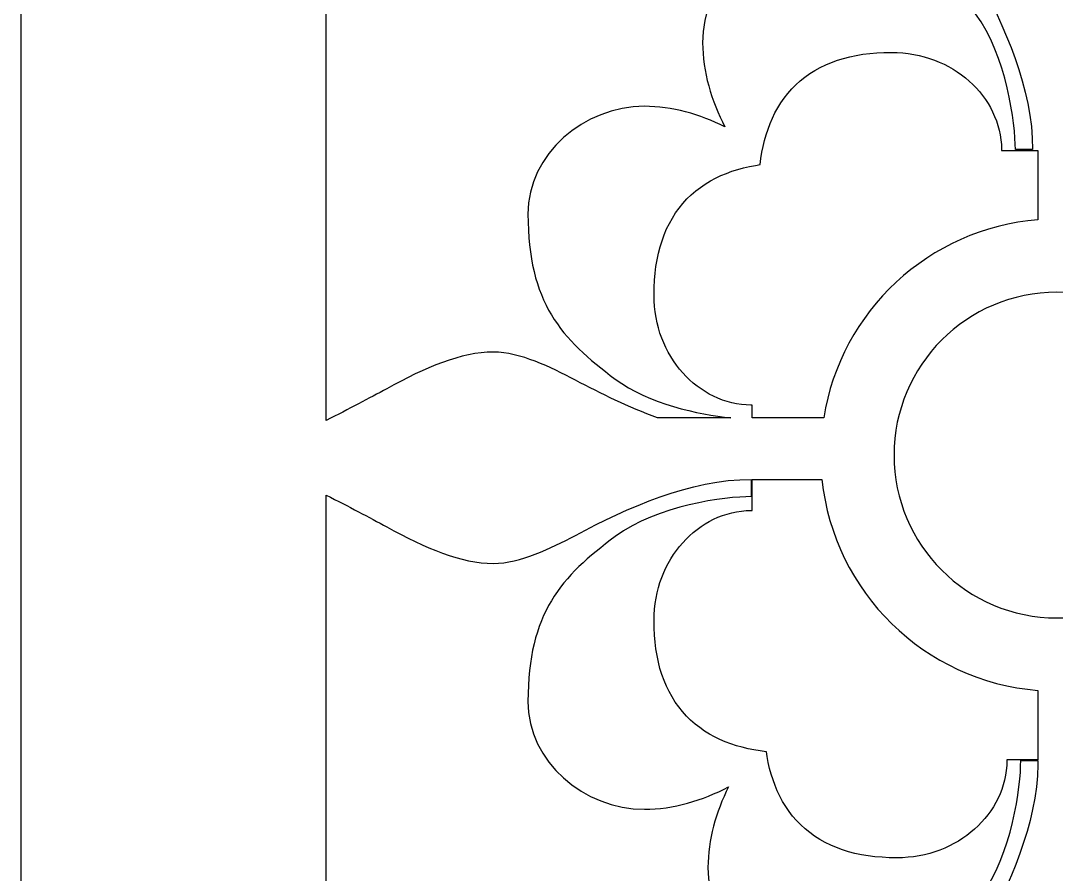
# Model space of a CAD drawing. Header units: centimetres. Extents: x -9.9 to 7.5, y -9.5 to 6.6.
# Drawn here: x -0.773 to 0.302, y -7.767 to -6.88 of the extents above; entities that cross this region are included whole.
import ezdxf

# ---------------------------------------------------------------- set-up
doc = ezdxf.new("R2010")
doc.units = ezdxf.units.CM
doc.header["$MEASUREMENT"] = 0
doc.layers.add('layer 1', color=7, linetype='Continuous')

msp = doc.modelspace()

# ---------------------------------------------------------------- linework, layer by layer
at = {"layer": 'layer 1', "color": 242}
for points, knots in [([(-0.77341, -9.47414), (-0.77341, -9.47414), (-0.77341, 6.55374), (-0.77341, 6.55374), (-0.77341, 6.55374), (-0.77341, 6.55374), (7.53147, 6.55374), (7.53147, 6.55374), (7.53147, 6.55374), (7.53147, 6.55374), (7.53147, -9.47414), (7.53147, -9.47414), (7.53147, -9.47414), (7.53147, -9.47414), (-0.77341, -9.47414), (-0.77341, -9.47414)], [0, 0, 0, 0, 0.2, 0.2, 0.2, 0.2, 0.4, 0.4, 0.4, 0.4, 0.6, 0.6, 0.6, 0.6, 1, 1, 1, 1]), ([(0.20483, -6.68311), (0.19906, -6.66622), (0.19573, -6.65003), (0.19573, -6.63456), (0.19573, -6.63456), (0.19573, -6.60655), (0.2114, -6.57518), (0.22486, -6.54942), (0.22486, -6.54942), (0.2534, -6.49566), (0.28191, -6.4333), (0.28306, -6.37075), (0.28306, -6.37075), (0.28306, -6.37075), (0.28306, -6.36684), (0.28306, -6.36684), (0.28306, -6.36684), (0.28306, -6.36684), (0.26518, -6.36684), (0.26518, -6.36684), (0.26518, -6.36684), (0.26518, -6.39373), (0.25622, -6.46431), (0.22373, -6.50798), (0.22373, -6.50798), (0.18229, -6.564), (0.14422, -6.59871), (0.05235, -6.59871), (0.05235, -6.59871), (-0.01038, -6.59871), (-0.05965, -6.54048), (-0.05965, -6.47773), (-0.05965, -6.47773), (-0.05965, -6.44935), (-0.05139, -6.42004), (-0.0383, -6.39408), (-0.0383, -6.39408), (-0.06516, -6.40827), (-0.09591, -6.41734), (-0.12565, -6.41734), (-0.12565, -6.41734), (-0.18839, -6.41734), (-0.24662, -6.36806), (-0.24662, -6.30534), (-0.24662, -6.30534), (-0.24662, -6.21347), (-0.21191, -6.1754), (-0.15589, -6.13396), (-0.15589, -6.13396), (-0.11222, -6.10147), (-0.04165, -6.0925), (-0.01476, -6.0925), (-0.01476, -6.0925), (-0.01476, -6.0925), (-0.01476, -6.07458), (-0.01476, -6.07458), (-0.01476, -6.07458), (-0.07862, -6.07458), (-0.14245, -6.10371), (-0.19733, -6.13284), (-0.19733, -6.13284), (-0.2231, -6.14628), (-0.25446, -6.16196), (-0.28247, -6.16196), (-0.28247, -6.16196), (-0.31608, -6.16196), (-0.35304, -6.14628), (-0.39335, -6.12387), (-0.39335, -6.12387), (-0.41118, -6.11419), (-0.43295, -6.10266), (-0.45602, -6.09107), (-0.45602, -6.09107), (-0.45602, -6.09107), (-0.45602, -7.29559), (-0.45602, -7.29559), (-0.45602, -7.29559), (-0.43295, -7.284), (-0.41118, -7.27246), (-0.39335, -7.26278), (-0.39335, -7.26278), (-0.35304, -7.24037), (-0.31608, -7.22469), (-0.28247, -7.22469), (-0.28247, -7.22469), (-0.25446, -7.22469), (-0.2231, -7.24037), (-0.19733, -7.25382), (-0.19733, -7.25382), (-0.1707, -7.26796), (-0.14195, -7.2821), (-0.11211, -7.2929), (-0.11211, -7.2929), (-0.11211, -7.2929), (-0.0361, -7.2929), (-0.0361, -7.2929), (-0.0361, -7.2929), (-0.06936, -7.2895), (-0.12114, -7.27854), (-0.15589, -7.25269), (-0.15589, -7.25269), (-0.21191, -7.21125), (-0.24662, -7.17318), (-0.24662, -7.08131), (-0.24662, -7.08131), (-0.24662, -7.01858), (-0.18839, -6.96931), (-0.12565, -6.96931), (-0.12565, -6.96931), (-0.09726, -6.96931), (-0.06795, -6.97757), (-0.04199, -6.99066), (-0.04199, -6.99066), (-0.05618, -6.9638), (-0.06525, -6.93306), (-0.06525, -6.90332), (-0.06525, -6.90332), (-0.06525, -6.84057), (-0.01598, -6.78234), (0.04675, -6.78234), (0.04675, -6.78234), (0.13862, -6.78234), (0.17669, -6.81706), (0.21813, -6.87307), (0.21813, -6.87307), (0.25062, -6.91674), (0.25958, -6.98732), (0.25958, -7.01421), (0.25958, -7.01421), (0.25958, -7.01421), (0.2775, -7.01421), (0.2775, -7.01421), (0.2775, -7.01421), (0.2775, -6.95035), (0.24838, -6.88651), (0.21925, -6.83163), (0.21925, -6.83163), (0.2058, -6.80587), (0.19013, -6.7745), (0.19013, -6.74649), (0.19013, -6.74649), (0.19013, -6.72654), (0.19565, -6.70542), (0.20483, -6.68311)], [0, 0, 0, 0, 0.027027, 0.027027, 0.027027, 0.027027, 0.0540541, 0.0540541, 0.0540541, 0.0540541, 0.0810811, 0.0810811, 0.0810811, 0.0810811, 0.1081081, 0.1081081, 0.1081081, 0.1081081, 0.1351351, 0.1351351, 0.1351351, 0.1351351, 0.1621622, 0.1621622, 0.1621622, 0.1621622, 0.1891892, 0.1891892, 0.1891892, 0.1891892, 0.2162162, 0.2162162, 0.2162162, 0.2162162, 0.2432432, 0.2432432, 0.2432432, 0.2432432, 0.2702703, 0.2702703, 0.2702703, 0.2702703, 0.2972973, 0.2972973, 0.2972973, 0.2972973, 0.3243243, 0.3243243, 0.3243243, 0.3243243, 0.3513514, 0.3513514, 0.3513514, 0.3513514, 0.3783784, 0.3783784, 0.3783784, 0.3783784, 0.4054054, 0.4054054, 0.4054054, 0.4054054, 0.4324324, 0.4324324, 0.4324324, 0.4324324, 0.4594595, 0.4594595, 0.4594595, 0.4594595, 0.4864865, 0.4864865, 0.4864865, 0.4864865, 0.5135135, 0.5135135, 0.5135135, 0.5135135, 0.5405405, 0.5405405, 0.5405405, 0.5405405, 0.5675676, 0.5675676, 0.5675676, 0.5675676, 0.5945946, 0.5945946, 0.5945946, 0.5945946, 0.6216216, 0.6216216, 0.6216216, 0.6216216, 0.6486486, 0.6486486, 0.6486486, 0.6486486, 0.6756757, 0.6756757, 0.6756757, 0.6756757, 0.7027027, 0.7027027, 0.7027027, 0.7027027, 0.7297297, 0.7297297, 0.7297297, 0.7297297, 0.7567568, 0.7567568, 0.7567568, 0.7567568, 0.7837838, 0.7837838, 0.7837838, 0.7837838, 0.8108108, 0.8108108, 0.8108108, 0.8108108, 0.8378378, 0.8378378, 0.8378378, 0.8378378, 0.8648649, 0.8648649, 0.8648649, 0.8648649, 0.8918919, 0.8918919, 0.8918919, 0.8918919, 0.9189189, 0.9189189, 0.9189189, 0.9189189, 0.9459459, 0.9459459, 0.9459459, 0.9459459, 1, 1, 1, 1]), ([(-0.01378, -7.2929), (-0.01378, -7.2929), (0.06053, -7.2929), (0.06053, -7.2929), (0.06053, -7.2929), (0.07812, -7.18223), (0.16975, -7.0962), (0.28306, -7.08721), (0.28306, -7.08721), (0.28306, -7.08721), (0.28306, -7.01518), (0.28306, -7.01518), (0.28306, -7.01518), (0.28306, -7.01518), (0.24514, -7.01518), (0.24514, -7.01518), (0.24514, -7.01518), (0.24514, -7.01518), (0.24514, -7.01381), (0.24514, -7.01381), (0.24514, -7.01381), (0.24514, -7.01381), (0.245, -7.00908), (0.245, -7.00908), (0.245, -7.00908), (0.245, -7.00908), (0.24454, -7.00401), (0.24454, -7.00401), (0.24454, -7.00401), (0.24454, -7.00401), (0.24379, -6.99899), (0.24379, -6.99899), (0.24379, -6.99899), (0.24379, -6.99899), (0.24276, -6.99403), (0.24276, -6.99403), (0.24276, -6.99403), (0.24276, -6.99403), (0.24145, -6.98917), (0.24145, -6.98917), (0.24145, -6.98917), (0.24145, -6.98917), (0.23988, -6.98439), (0.23988, -6.98439), (0.23988, -6.98439), (0.23988, -6.98439), (0.23805, -6.97971), (0.23805, -6.97971), (0.23805, -6.97971), (0.23805, -6.97971), (0.23599, -6.97513), (0.23599, -6.97513), (0.23599, -6.97513), (0.23599, -6.97513), (0.23368, -6.97066), (0.23368, -6.97066), (0.23368, -6.97066), (0.23368, -6.97066), (0.23115, -6.96632), (0.23115, -6.96632), (0.23115, -6.96632), (0.23115, -6.96632), (0.2284, -6.9621), (0.2284, -6.9621), (0.2284, -6.9621), (0.2284, -6.9621), (0.22543, -6.95801), (0.22543, -6.95801), (0.22543, -6.95801), (0.22543, -6.95801), (0.22226, -6.95406), (0.22226, -6.95406), (0.22226, -6.95406), (0.22226, -6.95406), (0.21889, -6.95025), (0.21889, -6.95025), (0.21889, -6.95025), (0.21889, -6.95025), (0.21533, -6.94659), (0.21533, -6.94659), (0.21533, -6.94659), (0.21533, -6.94659), (0.21158, -6.94307), (0.21158, -6.94307), (0.21158, -6.94307), (0.21158, -6.94307), (0.20765, -6.93973), (0.20765, -6.93973), (0.20765, -6.93973), (0.20765, -6.93973), (0.20354, -6.93654), (0.20354, -6.93654), (0.20354, -6.93654), (0.20354, -6.93654), (0.19926, -6.93353), (0.19926, -6.93353), (0.19926, -6.93353), (0.19926, -6.93353), (0.19482, -6.9307), (0.19482, -6.9307), (0.19482, -6.9307), (0.19482, -6.9307), (0.19022, -6.92806), (0.19022, -6.92806), (0.19022, -6.92806), (0.19022, -6.92806), (0.18547, -6.92561), (0.18547, -6.92561), (0.18547, -6.92561), (0.18547, -6.92561), (0.18056, -6.92335), (0.18056, -6.92335), (0.18056, -6.92335), (0.18056, -6.92335), (0.17551, -6.9213), (0.17551, -6.9213), (0.17551, -6.9213), (0.17551, -6.9213), (0.17032, -6.91947), (0.17032, -6.91947), (0.17032, -6.91947), (0.17032, -6.91947), (0.16501, -6.91786), (0.16501, -6.91786), (0.16501, -6.91786), (0.16501, -6.91786), (0.15958, -6.91648), (0.15958, -6.91648), (0.15958, -6.91648), (0.15958, -6.91648), (0.15402, -6.91533), (0.15402, -6.91533), (0.15402, -6.91533), (0.15402, -6.91533), (0.14835, -6.91443), (0.14835, -6.91443), (0.14835, -6.91443), (0.14835, -6.91443), (0.14258, -6.91378), (0.14258, -6.91378), (0.14258, -6.91378), (0.14258, -6.91378), (0.13672, -6.91339), (0.13672, -6.91339), (0.13672, -6.91339), (0.13672, -6.91339), (0.13086, -6.91325), (0.13086, -6.91325), (0.13086, -6.91325), (0.13086, -6.91325), (0.12311, -6.91338), (0.12311, -6.91338), (0.12311, -6.91338), (0.12311, -6.91338), (0.11565, -6.91375), (0.11565, -6.91375), (0.11565, -6.91375), (0.11565, -6.91375), (0.10838, -6.91438), (0.10838, -6.91438), (0.10838, -6.91438), (0.10838, -6.91438), (0.10129, -6.91525), (0.10129, -6.91525), (0.10129, -6.91525), (0.10129, -6.91525), (0.09439, -6.91639), (0.09439, -6.91639), (0.09439, -6.91639), (0.09439, -6.91639), (0.08767, -6.9178), (0.08767, -6.9178), (0.08767, -6.9178), (0.08767, -6.9178), (0.08114, -6.91947), (0.08114, -6.91947), (0.08114, -6.91947), (0.08114, -6.91947), (0.07479, -6.92141), (0.07479, -6.92141), (0.07479, -6.92141), (0.07479, -6.92141), (0.06863, -6.92363), (0.06863, -6.92363), (0.06863, -6.92363), (0.06863, -6.92363), (0.06267, -6.92614), (0.06267, -6.92614), (0.06267, -6.92614), (0.06267, -6.92614), (0.05692, -6.92892), (0.05692, -6.92892), (0.05692, -6.92892), (0.05692, -6.92892), (0.05138, -6.93198), (0.05138, -6.93198), (0.05138, -6.93198), (0.05138, -6.93198), (0.04607, -6.93532), (0.04607, -6.93532), (0.04607, -6.93532), (0.04607, -6.93532), (0.04099, -6.93893), (0.04099, -6.93893), (0.04099, -6.93893), (0.04099, -6.93893), (0.03617, -6.94281), (0.03617, -6.94281), (0.03617, -6.94281), (0.03617, -6.94281), (0.0316, -6.94693), (0.0316, -6.94693), (0.0316, -6.94693), (0.0316, -6.94693), (0.02729, -6.9513), (0.02729, -6.9513), (0.02729, -6.9513), (0.02729, -6.9513), (0.02326, -6.95588), (0.02326, -6.95588), (0.02326, -6.95588), (0.02326, -6.95588), (0.01951, -6.96068), (0.01951, -6.96068), (0.01951, -6.96068), (0.01951, -6.96068), (0.01603, -6.96567), (0.01603, -6.96567), (0.01603, -6.96567), (0.01603, -6.96567), (0.01283, -6.97083), (0.01283, -6.97083), (0.01283, -6.97083), (0.01283, -6.97083), (0.0099, -6.97616), (0.0099, -6.97616), (0.0099, -6.97616), (0.0099, -6.97616), (0.00724, -6.98163), (0.00724, -6.98163), (0.00724, -6.98163), (0.00724, -6.98163), (0.00484, -6.98724), (0.00484, -6.98724), (0.00484, -6.98724), (0.00484, -6.98724), (0.00268, -6.99297), (0.00268, -6.99297), (0.00268, -6.99297), (0.00268, -6.99297), (0.00077, -6.99883), (0.00077, -6.99883), (0.00077, -6.99883), (0.00077, -6.99883), (-0.00092, -7.0048), (-0.00092, -7.0048), (-0.00092, -7.0048), (-0.00092, -7.0048), (-0.00238, -7.01088), (-0.00238, -7.01088), (-0.00238, -7.01088), (-0.00238, -7.01088), (-0.00363, -7.01706), (-0.00363, -7.01706), (-0.00363, -7.01706), (-0.00363, -7.01706), (-0.00468, -7.02335), (-0.00468, -7.02335), (-0.00468, -7.02335), (-0.00468, -7.02335), (-0.00553, -7.02973), (-0.00553, -7.02973), (-0.00553, -7.02973), (-0.00553, -7.02973), (-0.00555, -7.02992), (-0.00555, -7.02992), (-0.00555, -7.02992), (-0.00555, -7.02992), (-0.01036, -7.03068), (-0.01036, -7.03068), (-0.01036, -7.03068), (-0.01036, -7.03068), (-0.01662, -7.03189), (-0.01662, -7.03189), (-0.01662, -7.03189), (-0.01662, -7.03189), (-0.02277, -7.03331), (-0.02277, -7.03331), (-0.02277, -7.03331), (-0.02277, -7.03331), (-0.02882, -7.03496), (-0.02882, -7.03496), (-0.02882, -7.03496), (-0.02882, -7.03496), (-0.03475, -7.03684), (-0.03475, -7.03684), (-0.03475, -7.03684), (-0.03475, -7.03684), (-0.04056, -7.03896), (-0.04056, -7.03896), (-0.04056, -7.03896), (-0.04056, -7.03896), (-0.04625, -7.04133), (-0.04625, -7.04133), (-0.04625, -7.04133), (-0.04625, -7.04133), (-0.05179, -7.04396), (-0.05179, -7.04396), (-0.05179, -7.04396), (-0.05179, -7.04396), (-0.05719, -7.04686), (-0.05719, -7.04686), (-0.05719, -7.04686), (-0.05719, -7.04686), (-0.06243, -7.05004), (-0.06243, -7.05004), (-0.06243, -7.05004), (-0.06243, -7.05004), (-0.06749, -7.0535), (-0.06749, -7.0535), (-0.06749, -7.0535), (-0.06749, -7.0535), (-0.07236, -7.05724), (-0.07236, -7.05724), (-0.07236, -7.05724), (-0.07236, -7.05724), (-0.07702, -7.06126), (-0.07702, -7.06126), (-0.07702, -7.06126), (-0.07702, -7.06126), (-0.08145, -7.06556), (-0.08145, -7.06556), (-0.08145, -7.06556), (-0.08145, -7.06556), (-0.08564, -7.07013), (-0.08564, -7.07013), (-0.08564, -7.07013), (-0.08564, -7.07013), (-0.08958, -7.07497), (-0.08958, -7.07497), (-0.08958, -7.07497), (-0.08958, -7.07497), (-0.09326, -7.08006), (-0.09326, -7.08006), (-0.09326, -7.08006), (-0.09326, -7.08006), (-0.09666, -7.08539), (-0.09666, -7.08539), (-0.09666, -7.08539), (-0.09666, -7.08539), (-0.09977, -7.09096), (-0.09977, -7.09096), (-0.09977, -7.09096), (-0.09977, -7.09096), (-0.1026, -7.09674), (-0.1026, -7.09674), (-0.1026, -7.09674), (-0.1026, -7.09674), (-0.10515, -7.10274), (-0.10515, -7.10274), (-0.10515, -7.10274), (-0.10515, -7.10274), (-0.10741, -7.10893), (-0.10741, -7.10893), (-0.10741, -7.10893), (-0.10741, -7.10893), (-0.10939, -7.11532), (-0.10939, -7.11532), (-0.10939, -7.11532), (-0.10939, -7.11532), (-0.11109, -7.1219), (-0.11109, -7.1219), (-0.11109, -7.1219), (-0.11109, -7.1219), (-0.11252, -7.12867), (-0.11252, -7.12867), (-0.11252, -7.12867), (-0.11252, -7.12867), (-0.11368, -7.13562), (-0.11368, -7.13562), (-0.11368, -7.13562), (-0.11368, -7.13562), (-0.11457, -7.14276), (-0.11457, -7.14276), (-0.11457, -7.14276), (-0.11457, -7.14276), (-0.11521, -7.15009), (-0.11521, -7.15009), (-0.11521, -7.15009), (-0.11521, -7.15009), (-0.11558, -7.15761), (-0.11558, -7.15761), (-0.11558, -7.15761), (-0.11558, -7.15761), (-0.11571, -7.16541), (-0.11571, -7.16541), (-0.11571, -7.16541), (-0.11571, -7.16541), (-0.11558, -7.17128), (-0.11558, -7.17128), (-0.11558, -7.17128), (-0.11558, -7.17128), (-0.11518, -7.17714), (-0.11518, -7.17714), (-0.11518, -7.17714), (-0.11518, -7.17714), (-0.11453, -7.18291), (-0.11453, -7.18291), (-0.11453, -7.18291), (-0.11453, -7.18291), (-0.11363, -7.18857), (-0.11363, -7.18857), (-0.11363, -7.18857), (-0.11363, -7.18857), (-0.11249, -7.19413), (-0.11249, -7.19413), (-0.11249, -7.19413), (-0.11249, -7.19413), (-0.1111, -7.19958), (-0.1111, -7.19958), (-0.1111, -7.19958), (-0.1111, -7.19958), (-0.10949, -7.20489), (-0.10949, -7.20489), (-0.10949, -7.20489), (-0.10949, -7.20489), (-0.10766, -7.21008), (-0.10766, -7.21008), (-0.10766, -7.21008), (-0.10766, -7.21008), (-0.10562, -7.21512), (-0.10562, -7.21512), (-0.10562, -7.21512), (-0.10562, -7.21512), (-0.10336, -7.22003), (-0.10336, -7.22003), (-0.10336, -7.22003), (-0.10336, -7.22003), (-0.10091, -7.22478), (-0.10091, -7.22478), (-0.10091, -7.22478), (-0.10091, -7.22478), (-0.09827, -7.22939), (-0.09827, -7.22939), (-0.09827, -7.22939), (-0.09827, -7.22939), (-0.09543, -7.23383), (-0.09543, -7.23383), (-0.09543, -7.23383), (-0.09543, -7.23383), (-0.09242, -7.23811), (-0.09242, -7.23811), (-0.09242, -7.23811), (-0.09242, -7.23811), (-0.08924, -7.24222), (-0.08924, -7.24222), (-0.08924, -7.24222), (-0.08924, -7.24222), (-0.08589, -7.24615), (-0.08589, -7.24615), (-0.08589, -7.24615), (-0.08589, -7.24615), (-0.08239, -7.2499), (-0.08239, -7.2499), (-0.08239, -7.2499), (-0.08239, -7.2499), (-0.07872, -7.25346), (-0.07872, -7.25346), (-0.07872, -7.25346), (-0.07872, -7.25346), (-0.07491, -7.25683), (-0.07491, -7.25683), (-0.07491, -7.25683), (-0.07491, -7.25683), (-0.07096, -7.26), (-0.07096, -7.26), (-0.07096, -7.26), (-0.07096, -7.26), (-0.06687, -7.26297), (-0.06687, -7.26297), (-0.06687, -7.26297), (-0.06687, -7.26297), (-0.06265, -7.26572), (-0.06265, -7.26572), (-0.06265, -7.26572), (-0.06265, -7.26572), (-0.0583, -7.26826), (-0.0583, -7.26826), (-0.0583, -7.26826), (-0.0583, -7.26826), (-0.05384, -7.27056), (-0.05384, -7.27056), (-0.05384, -7.27056), (-0.05384, -7.27056), (-0.04927, -7.27263), (-0.04927, -7.27263), (-0.04927, -7.27263), (-0.04927, -7.27263), (-0.04459, -7.27445), (-0.04459, -7.27445), (-0.04459, -7.27445), (-0.04459, -7.27445), (-0.0398, -7.27603), (-0.0398, -7.27603), (-0.0398, -7.27603), (-0.0398, -7.27603), (-0.03493, -7.27733), (-0.03493, -7.27733), (-0.03493, -7.27733), (-0.03493, -7.27733), (-0.02998, -7.27837), (-0.02998, -7.27837), (-0.02998, -7.27837), (-0.02998, -7.27837), (-0.02495, -7.27912), (-0.02495, -7.27912), (-0.02495, -7.27912), (-0.02495, -7.27912), (-0.01988, -7.27958), (-0.01988, -7.27958), (-0.01988, -7.27958), (-0.01988, -7.27958), (-0.01514, -7.27972), (-0.01514, -7.27972), (-0.01514, -7.27972), (-0.01514, -7.27972), (-0.01378, -7.27972), (-0.01378, -7.27972), (-0.01378, -7.27972), (-0.01378, -7.27972), (-0.01378, -7.2929), (-0.01378, -7.2929)], [0, 0, 0, 0, 0.0074627, 0.0074627, 0.0074627, 0.0074627, 0.0149254, 0.0149254, 0.0149254, 0.0149254, 0.0223881, 0.0223881, 0.0223881, 0.0223881, 0.0298507, 0.0298507, 0.0298507, 0.0298507, 0.0373134, 0.0373134, 0.0373134, 0.0373134, 0.0447761, 0.0447761, 0.0447761, 0.0447761, 0.0522388, 0.0522388, 0.0522388, 0.0522388, 0.0597015, 0.0597015, 0.0597015, 0.0597015, 0.0671642, 0.0671642, 0.0671642, 0.0671642, 0.0746269, 0.0746269, 0.0746269, 0.0746269, 0.0820896, 0.0820896, 0.0820896, 0.0820896, 0.0895522, 0.0895522, 0.0895522, 0.0895522, 0.0970149, 0.0970149, 0.0970149, 0.0970149, 0.1044776, 0.1044776, 0.1044776, 0.1044776, 0.1119403, 0.1119403, 0.1119403, 0.1119403, 0.119403, 0.119403, 0.119403, 0.119403, 0.1268657, 0.1268657, 0.1268657, 0.1268657, 0.1343284, 0.1343284, 0.1343284, 0.1343284, 0.141791, 0.141791, 0.141791, 0.141791, 0.1492537, 0.1492537, 0.1492537, 0.1492537, 0.1567164, 0.1567164, 0.1567164, 0.1567164, 0.1641791, 0.1641791, 0.1641791, 0.1641791, 0.1716418, 0.1716418, 0.1716418, 0.1716418, 0.1791045, 0.1791045, 0.1791045, 0.1791045, 0.1865672, 0.1865672, 0.1865672, 0.1865672, 0.1940299, 0.1940299, 0.1940299, 0.1940299, 0.2014925, 0.2014925, 0.2014925, 0.2014925, 0.2089552, 0.2089552, 0.2089552, 0.2089552, 0.2164179, 0.2164179, 0.2164179, 0.2164179, 0.2238806, 0.2238806, 0.2238806, 0.2238806, 0.2313433, 0.2313433, 0.2313433, 0.2313433, 0.238806, 0.238806, 0.238806, 0.238806, 0.2462687, 0.2462687, 0.2462687, 0.2462687, 0.2537313, 0.2537313, 0.2537313, 0.2537313, 0.261194, 0.261194, 0.261194, 0.261194, 0.2686567, 0.2686567, 0.2686567, 0.2686567, 0.2761194, 0.2761194, 0.2761194, 0.2761194, 0.2835821, 0.2835821, 0.2835821, 0.2835821, 0.2910448, 0.2910448, 0.2910448, 0.2910448, 0.2985075, 0.2985075, 0.2985075, 0.2985075, 0.3059701, 0.3059701, 0.3059701, 0.3059701, 0.3134328, 0.3134328, 0.3134328, 0.3134328, 0.3208955, 0.3208955, 0.3208955, 0.3208955, 0.3283582, 0.3283582, 0.3283582, 0.3283582, 0.3358209, 0.3358209, 0.3358209, 0.3358209, 0.3432836, 0.3432836, 0.3432836, 0.3432836, 0.3507463, 0.3507463, 0.3507463, 0.3507463, 0.358209, 0.358209, 0.358209, 0.358209, 0.3656716, 0.3656716, 0.3656716, 0.3656716, 0.3731343, 0.3731343, 0.3731343, 0.3731343, 0.380597, 0.380597, 0.380597, 0.380597, 0.3880597, 0.3880597, 0.3880597, 0.3880597, 0.3955224, 0.3955224, 0.3955224, 0.3955224, 0.4029851, 0.4029851, 0.4029851, 0.4029851, 0.4104478, 0.4104478, 0.4104478, 0.4104478, 0.4179104, 0.4179104, 0.4179104, 0.4179104, 0.4253731, 0.4253731, 0.4253731, 0.4253731, 0.4328358, 0.4328358, 0.4328358, 0.4328358, 0.4402985, 0.4402985, 0.4402985, 0.4402985, 0.4477612, 0.4477612, 0.4477612, 0.4477612, 0.4552239, 0.4552239, 0.4552239, 0.4552239, 0.4626866, 0.4626866, 0.4626866, 0.4626866, 0.4701493, 0.4701493, 0.4701493, 0.4701493, 0.4776119, 0.4776119, 0.4776119, 0.4776119, 0.4850746, 0.4850746, 0.4850746, 0.4850746, 0.4925373, 0.4925373, 0.4925373, 0.4925373, 0.5, 0.5, 0.5, 0.5, 0.5074627, 0.5074627, 0.5074627, 0.5074627, 0.5149254, 0.5149254, 0.5149254, 0.5149254, 0.5223881, 0.5223881, 0.5223881, 0.5223881, 0.5298507, 0.5298507, 0.5298507, 0.5298507, 0.5373134, 0.5373134, 0.5373134, 0.5373134, 0.5447761, 0.5447761, 0.5447761, 0.5447761, 0.5522388, 0.5522388, 0.5522388, 0.5522388, 0.5597015, 0.5597015, 0.5597015, 0.5597015, 0.5671642, 0.5671642, 0.5671642, 0.5671642, 0.5746269, 0.5746269, 0.5746269, 0.5746269, 0.5820896, 0.5820896, 0.5820896, 0.5820896, 0.5895522, 0.5895522, 0.5895522, 0.5895522, 0.5970149, 0.5970149, 0.5970149, 0.5970149, 0.6044776, 0.6044776, 0.6044776, 0.6044776, 0.6119403, 0.6119403, 0.6119403, 0.6119403, 0.619403, 0.619403, 0.619403, 0.619403, 0.6268657, 0.6268657, 0.6268657, 0.6268657, 0.6343284, 0.6343284, 0.6343284, 0.6343284, 0.641791, 0.641791, 0.641791, 0.641791, 0.6492537, 0.6492537, 0.6492537, 0.6492537, 0.6567164, 0.6567164, 0.6567164, 0.6567164, 0.6641791, 0.6641791, 0.6641791, 0.6641791, 0.6716418, 0.6716418, 0.6716418, 0.6716418, 0.6791045, 0.6791045, 0.6791045, 0.6791045, 0.6865672, 0.6865672, 0.6865672, 0.6865672, 0.6940299, 0.6940299, 0.6940299, 0.6940299, 0.7014925, 0.7014925, 0.7014925, 0.7014925, 0.7089552, 0.7089552, 0.7089552, 0.7089552, 0.7164179, 0.7164179, 0.7164179, 0.7164179, 0.7238806, 0.7238806, 0.7238806, 0.7238806, 0.7313433, 0.7313433, 0.7313433, 0.7313433, 0.738806, 0.738806, 0.738806, 0.738806, 0.7462687, 0.7462687, 0.7462687, 0.7462687, 0.7537313, 0.7537313, 0.7537313, 0.7537313, 0.761194, 0.761194, 0.761194, 0.761194, 0.7686567, 0.7686567, 0.7686567, 0.7686567, 0.7761194, 0.7761194, 0.7761194, 0.7761194, 0.7835821, 0.7835821, 0.7835821, 0.7835821, 0.7910448, 0.7910448, 0.7910448, 0.7910448, 0.7985075, 0.7985075, 0.7985075, 0.7985075, 0.8059701, 0.8059701, 0.8059701, 0.8059701, 0.8134328, 0.8134328, 0.8134328, 0.8134328, 0.8208955, 0.8208955, 0.8208955, 0.8208955, 0.8283582, 0.8283582, 0.8283582, 0.8283582, 0.8358209, 0.8358209, 0.8358209, 0.8358209, 0.8432836, 0.8432836, 0.8432836, 0.8432836, 0.8507463, 0.8507463, 0.8507463, 0.8507463, 0.858209, 0.858209, 0.858209, 0.858209, 0.8656716, 0.8656716, 0.8656716, 0.8656716, 0.8731343, 0.8731343, 0.8731343, 0.8731343, 0.880597, 0.880597, 0.880597, 0.880597, 0.8880597, 0.8880597, 0.8880597, 0.8880597, 0.8955224, 0.8955224, 0.8955224, 0.8955224, 0.9029851, 0.9029851, 0.9029851, 0.9029851, 0.9104478, 0.9104478, 0.9104478, 0.9104478, 0.9179104, 0.9179104, 0.9179104, 0.9179104, 0.9253731, 0.9253731, 0.9253731, 0.9253731, 0.9328358, 0.9328358, 0.9328358, 0.9328358, 0.9402985, 0.9402985, 0.9402985, 0.9402985, 0.9477612, 0.9477612, 0.9477612, 0.9477612, 0.9552239, 0.9552239, 0.9552239, 0.9552239, 0.9626866, 0.9626866, 0.9626866, 0.9626866, 0.9701493, 0.9701493, 0.9701493, 0.9701493, 0.9776119, 0.9776119, 0.9776119, 0.9776119, 0.9850746, 0.9850746, 0.9850746, 0.9850746, 1, 1, 1, 1]), ([(0.13354, -7.33167), (0.13354, -7.23825), (0.20929, -7.1625), (0.3027, -7.1625), (0.3027, -7.1625), (0.39612, -7.1625), (0.47187, -7.23825), (0.47187, -7.33167), (0.47187, -7.33167), (0.47187, -7.42508), (0.39612, -7.50083), (0.3027, -7.50083), (0.3027, -7.50083), (0.20929, -7.50083), (0.13354, -7.42508), (0.13354, -7.33167)], [0, 0, 0, 0, 0.2, 0.2, 0.2, 0.2, 0.4, 0.4, 0.4, 0.4, 0.6, 0.6, 0.6, 0.6, 1, 1, 1, 1]), ([(0.20483, -7.9654), (0.19906, -7.9485), (0.19573, -7.93232), (0.19573, -7.91684), (0.19573, -7.91684), (0.19573, -7.88884), (0.2114, -7.85747), (0.22486, -7.83171), (0.22486, -7.83171), (0.2534, -7.77794), (0.28191, -7.71559), (0.28306, -7.65303), (0.28306, -7.65303), (0.28306, -7.65303), (0.28306, -7.64913), (0.28306, -7.64913), (0.28306, -7.64913), (0.28306, -7.64913), (0.26518, -7.64913), (0.26518, -7.64913), (0.26518, -7.64913), (0.26518, -7.67602), (0.25622, -7.74659), (0.22373, -7.79026), (0.22373, -7.79026), (0.18229, -7.84628), (0.14422, -7.88099), (0.05235, -7.88099), (0.05235, -7.88099), (-0.01038, -7.88099), (-0.05965, -7.82276), (-0.05965, -7.76002), (-0.05965, -7.76002), (-0.05965, -7.73163), (-0.05139, -7.70233), (-0.0383, -7.67637), (-0.0383, -7.67637), (-0.06516, -7.69056), (-0.09591, -7.69963), (-0.12565, -7.69963), (-0.12565, -7.69963), (-0.18839, -7.69963), (-0.24662, -7.65035), (-0.24662, -7.58762), (-0.24662, -7.58762), (-0.24662, -7.49575), (-0.21191, -7.45769), (-0.15589, -7.41624), (-0.15589, -7.41624), (-0.11222, -7.38376), (-0.04165, -7.37479), (-0.01476, -7.37479), (-0.01476, -7.37479), (-0.01476, -7.37479), (-0.01476, -7.35687), (-0.01476, -7.35687), (-0.01476, -7.35687), (-0.07862, -7.35687), (-0.14245, -7.38599), (-0.19733, -7.41512), (-0.19733, -7.41512), (-0.2231, -7.42857), (-0.25446, -7.44424), (-0.28247, -7.44424), (-0.28247, -7.44424), (-0.31608, -7.44424), (-0.35304, -7.42857), (-0.39335, -7.40615), (-0.39335, -7.40615), (-0.41118, -7.39648), (-0.43295, -7.38495), (-0.45602, -7.37335), (-0.45602, -7.37335), (-0.45602, -7.37335), (-0.45602, -8.57788), (-0.45602, -8.57788), (-0.45602, -8.57788), (-0.43295, -8.56628), (-0.41118, -8.55475), (-0.39335, -8.54507), (-0.39335, -8.54507), (-0.35304, -8.52265), (-0.31608, -8.50698), (-0.28247, -8.50698), (-0.28247, -8.50698), (-0.25446, -8.50698), (-0.2231, -8.52265), (-0.19733, -8.53611), (-0.19733, -8.53611), (-0.1707, -8.55025), (-0.14195, -8.56438), (-0.11211, -8.57519), (-0.11211, -8.57519), (-0.11211, -8.57519), (-0.0361, -8.57519), (-0.0361, -8.57519), (-0.0361, -8.57519), (-0.06936, -8.57179), (-0.12114, -8.56083), (-0.15589, -8.53498), (-0.15589, -8.53498), (-0.21191, -8.49354), (-0.24662, -8.45547), (-0.24662, -8.3636), (-0.24662, -8.3636), (-0.24662, -8.30087), (-0.18839, -8.25159), (-0.12565, -8.25159), (-0.12565, -8.25159), (-0.09726, -8.25159), (-0.06795, -8.25986), (-0.04199, -8.27295), (-0.04199, -8.27295), (-0.05618, -8.24609), (-0.06525, -8.21534), (-0.06525, -8.1856), (-0.06525, -8.1856), (-0.06525, -8.12286), (-0.01598, -8.06463), (0.04675, -8.06463), (0.04675, -8.06463), (0.13862, -8.06463), (0.17669, -8.09934), (0.21813, -8.15536), (0.21813, -8.15536), (0.25062, -8.19903), (0.25958, -8.2696), (0.25958, -8.29649), (0.25958, -8.29649), (0.25958, -8.29649), (0.2775, -8.29649), (0.2775, -8.29649), (0.2775, -8.29649), (0.2775, -8.23263), (0.24838, -8.1688), (0.21925, -8.11391), (0.21925, -8.11391), (0.2058, -8.08815), (0.19013, -8.05678), (0.19013, -8.02878), (0.19013, -8.02878), (0.19013, -8.00883), (0.19565, -7.9877), (0.20483, -7.9654)], [0, 0, 0, 0, 0.027027, 0.027027, 0.027027, 0.027027, 0.0540541, 0.0540541, 0.0540541, 0.0540541, 0.0810811, 0.0810811, 0.0810811, 0.0810811, 0.1081081, 0.1081081, 0.1081081, 0.1081081, 0.1351351, 0.1351351, 0.1351351, 0.1351351, 0.1621622, 0.1621622, 0.1621622, 0.1621622, 0.1891892, 0.1891892, 0.1891892, 0.1891892, 0.2162162, 0.2162162, 0.2162162, 0.2162162, 0.2432432, 0.2432432, 0.2432432, 0.2432432, 0.2702703, 0.2702703, 0.2702703, 0.2702703, 0.2972973, 0.2972973, 0.2972973, 0.2972973, 0.3243243, 0.3243243, 0.3243243, 0.3243243, 0.3513514, 0.3513514, 0.3513514, 0.3513514, 0.3783784, 0.3783784, 0.3783784, 0.3783784, 0.4054054, 0.4054054, 0.4054054, 0.4054054, 0.4324324, 0.4324324, 0.4324324, 0.4324324, 0.4594595, 0.4594595, 0.4594595, 0.4594595, 0.4864865, 0.4864865, 0.4864865, 0.4864865, 0.5135135, 0.5135135, 0.5135135, 0.5135135, 0.5405405, 0.5405405, 0.5405405, 0.5405405, 0.5675676, 0.5675676, 0.5675676, 0.5675676, 0.5945946, 0.5945946, 0.5945946, 0.5945946, 0.6216216, 0.6216216, 0.6216216, 0.6216216, 0.6486486, 0.6486486, 0.6486486, 0.6486486, 0.6756757, 0.6756757, 0.6756757, 0.6756757, 0.7027027, 0.7027027, 0.7027027, 0.7027027, 0.7297297, 0.7297297, 0.7297297, 0.7297297, 0.7567568, 0.7567568, 0.7567568, 0.7567568, 0.7837838, 0.7837838, 0.7837838, 0.7837838, 0.8108108, 0.8108108, 0.8108108, 0.8108108, 0.8378378, 0.8378378, 0.8378378, 0.8378378, 0.8648649, 0.8648649, 0.8648649, 0.8648649, 0.8918919, 0.8918919, 0.8918919, 0.8918919, 0.9189189, 0.9189189, 0.9189189, 0.9189189, 0.9459459, 0.9459459, 0.9459459, 0.9459459, 1, 1, 1, 1]), ([(0.05875, -7.35686), (0.05875, -7.35686), (-0.01378, -7.35686), (-0.01378, -7.35686), (-0.01378, -7.35686), (-0.01378, -7.35686), (-0.01378, -7.38923), (-0.01378, -7.38923), (-0.01378, -7.38923), (-0.01378, -7.38923), (-0.01515, -7.38923), (-0.01515, -7.38923), (-0.01515, -7.38923), (-0.01515, -7.38923), (-0.01988, -7.38937), (-0.01988, -7.38937), (-0.01988, -7.38937), (-0.01988, -7.38937), (-0.02496, -7.38983), (-0.02496, -7.38983), (-0.02496, -7.38983), (-0.02496, -7.38983), (-0.02998, -7.39058), (-0.02998, -7.39058), (-0.02998, -7.39058), (-0.02998, -7.39058), (-0.03493, -7.39161), (-0.03493, -7.39161), (-0.03493, -7.39161), (-0.03493, -7.39161), (-0.0398, -7.39292), (-0.0398, -7.39292), (-0.0398, -7.39292), (-0.0398, -7.39292), (-0.04458, -7.39449), (-0.04458, -7.39449), (-0.04458, -7.39449), (-0.04458, -7.39449), (-0.04926, -7.39632), (-0.04926, -7.39632), (-0.04926, -7.39632), (-0.04926, -7.39632), (-0.05384, -7.39839), (-0.05384, -7.39839), (-0.05384, -7.39839), (-0.05384, -7.39839), (-0.0583, -7.40069), (-0.0583, -7.40069), (-0.0583, -7.40069), (-0.0583, -7.40069), (-0.06265, -7.40323), (-0.06265, -7.40323), (-0.06265, -7.40323), (-0.06265, -7.40323), (-0.06687, -7.40598), (-0.06687, -7.40598), (-0.06687, -7.40598), (-0.06687, -7.40598), (-0.07095, -7.40894), (-0.07095, -7.40894), (-0.07095, -7.40894), (-0.07095, -7.40894), (-0.07491, -7.41211), (-0.07491, -7.41211), (-0.07491, -7.41211), (-0.07491, -7.41211), (-0.07872, -7.41548), (-0.07872, -7.41548), (-0.07872, -7.41548), (-0.07872, -7.41548), (-0.08238, -7.41905), (-0.08238, -7.41905), (-0.08238, -7.41905), (-0.08238, -7.41905), (-0.08589, -7.42279), (-0.08589, -7.42279), (-0.08589, -7.42279), (-0.08589, -7.42279), (-0.08924, -7.42672), (-0.08924, -7.42672), (-0.08924, -7.42672), (-0.08924, -7.42672), (-0.09242, -7.43083), (-0.09242, -7.43083), (-0.09242, -7.43083), (-0.09242, -7.43083), (-0.09543, -7.43511), (-0.09543, -7.43511), (-0.09543, -7.43511), (-0.09543, -7.43511), (-0.09826, -7.43955), (-0.09826, -7.43955), (-0.09826, -7.43955), (-0.09826, -7.43955), (-0.10091, -7.44415), (-0.10091, -7.44415), (-0.10091, -7.44415), (-0.10091, -7.44415), (-0.10336, -7.44891), (-0.10336, -7.44891), (-0.10336, -7.44891), (-0.10336, -7.44891), (-0.10561, -7.45382), (-0.10561, -7.45382), (-0.10561, -7.45382), (-0.10561, -7.45382), (-0.10766, -7.45886), (-0.10766, -7.45886), (-0.10766, -7.45886), (-0.10766, -7.45886), (-0.10949, -7.46404), (-0.10949, -7.46404), (-0.10949, -7.46404), (-0.10949, -7.46404), (-0.1111, -7.46936), (-0.1111, -7.46936), (-0.1111, -7.46936), (-0.1111, -7.46936), (-0.11249, -7.4748), (-0.11249, -7.4748), (-0.11249, -7.4748), (-0.11249, -7.4748), (-0.11363, -7.48036), (-0.11363, -7.48036), (-0.11363, -7.48036), (-0.11363, -7.48036), (-0.11453, -7.48602), (-0.11453, -7.48602), (-0.11453, -7.48602), (-0.11453, -7.48602), (-0.11518, -7.49179), (-0.11518, -7.49179), (-0.11518, -7.49179), (-0.11518, -7.49179), (-0.11558, -7.49765), (-0.11558, -7.49765), (-0.11558, -7.49765), (-0.11558, -7.49765), (-0.11571, -7.50352), (-0.11571, -7.50352), (-0.11571, -7.50352), (-0.11571, -7.50352), (-0.11559, -7.51126), (-0.11559, -7.51126), (-0.11559, -7.51126), (-0.11559, -7.51126), (-0.11521, -7.51872), (-0.11521, -7.51872), (-0.11521, -7.51872), (-0.11521, -7.51872), (-0.11459, -7.52599), (-0.11459, -7.52599), (-0.11459, -7.52599), (-0.11459, -7.52599), (-0.11371, -7.53308), (-0.11371, -7.53308), (-0.11371, -7.53308), (-0.11371, -7.53308), (-0.11257, -7.53998), (-0.11257, -7.53998), (-0.11257, -7.53998), (-0.11257, -7.53998), (-0.11117, -7.5467), (-0.11117, -7.5467), (-0.11117, -7.5467), (-0.11117, -7.5467), (-0.1095, -7.55324), (-0.1095, -7.55324), (-0.1095, -7.55324), (-0.1095, -7.55324), (-0.10755, -7.55958), (-0.10755, -7.55958), (-0.10755, -7.55958), (-0.10755, -7.55958), (-0.10533, -7.56574), (-0.10533, -7.56574), (-0.10533, -7.56574), (-0.10533, -7.56574), (-0.10283, -7.5717), (-0.10283, -7.5717), (-0.10283, -7.5717), (-0.10283, -7.5717), (-0.10005, -7.57745), (-0.10005, -7.57745), (-0.10005, -7.57745), (-0.10005, -7.57745), (-0.09699, -7.58299), (-0.09699, -7.58299), (-0.09699, -7.58299), (-0.09699, -7.58299), (-0.09365, -7.5883), (-0.09365, -7.5883), (-0.09365, -7.5883), (-0.09365, -7.5883), (-0.09004, -7.59338), (-0.09004, -7.59338), (-0.09004, -7.59338), (-0.09004, -7.59338), (-0.08616, -7.59821), (-0.08616, -7.59821), (-0.08616, -7.59821), (-0.08616, -7.59821), (-0.08204, -7.60277), (-0.08204, -7.60277), (-0.08204, -7.60277), (-0.08204, -7.60277), (-0.07767, -7.60708), (-0.07767, -7.60708), (-0.07767, -7.60708), (-0.07767, -7.60708), (-0.07308, -7.61111), (-0.07308, -7.61111), (-0.07308, -7.61111), (-0.07308, -7.61111), (-0.06829, -7.61486), (-0.06829, -7.61486), (-0.06829, -7.61486), (-0.06829, -7.61486), (-0.0633, -7.61834), (-0.0633, -7.61834), (-0.0633, -7.61834), (-0.0633, -7.61834), (-0.05814, -7.62154), (-0.05814, -7.62154), (-0.05814, -7.62154), (-0.05814, -7.62154), (-0.05281, -7.62447), (-0.05281, -7.62447), (-0.05281, -7.62447), (-0.05281, -7.62447), (-0.04734, -7.62713), (-0.04734, -7.62713), (-0.04734, -7.62713), (-0.04734, -7.62713), (-0.04173, -7.62953), (-0.04173, -7.62953), (-0.04173, -7.62953), (-0.04173, -7.62953), (-0.036, -7.63169), (-0.036, -7.63169), (-0.036, -7.63169), (-0.036, -7.63169), (-0.03014, -7.6336), (-0.03014, -7.6336), (-0.03014, -7.6336), (-0.03014, -7.6336), (-0.02417, -7.63529), (-0.02417, -7.63529), (-0.02417, -7.63529), (-0.02417, -7.63529), (-0.01809, -7.63675), (-0.01809, -7.63675), (-0.01809, -7.63675), (-0.01809, -7.63675), (-0.01191, -7.638), (-0.01191, -7.638), (-0.01191, -7.638), (-0.01191, -7.638), (-0.00562, -7.63905), (-0.00562, -7.63905), (-0.00562, -7.63905), (-0.00562, -7.63905), (0.00076, -7.6399), (0.00076, -7.6399), (0.00076, -7.6399), (0.00076, -7.6399), (0.00095, -7.63992), (0.00095, -7.63992), (0.00095, -7.63992), (0.00095, -7.63992), (0.00171, -7.64473), (0.00171, -7.64473), (0.00171, -7.64473), (0.00171, -7.64473), (0.00292, -7.65099), (0.00292, -7.65099), (0.00292, -7.65099), (0.00292, -7.65099), (0.00434, -7.65715), (0.00434, -7.65715), (0.00434, -7.65715), (0.00434, -7.65715), (0.00599, -7.66319), (0.00599, -7.66319), (0.00599, -7.66319), (0.00599, -7.66319), (0.00787, -7.66912), (0.00787, -7.66912), (0.00787, -7.66912), (0.00787, -7.66912), (0.00999, -7.67493), (0.00999, -7.67493), (0.00999, -7.67493), (0.00999, -7.67493), (0.01236, -7.68062), (0.01236, -7.68062), (0.01236, -7.68062), (0.01236, -7.68062), (0.015, -7.68616), (0.015, -7.68616), (0.015, -7.68616), (0.015, -7.68616), (0.0179, -7.69156), (0.0179, -7.69156), (0.0179, -7.69156), (0.0179, -7.69156), (0.02107, -7.6968), (0.02107, -7.6968), (0.02107, -7.6968), (0.02107, -7.6968), (0.02453, -7.70186), (0.02453, -7.70186), (0.02453, -7.70186), (0.02453, -7.70186), (0.02827, -7.70673), (0.02827, -7.70673), (0.02827, -7.70673), (0.02827, -7.70673), (0.0323, -7.71139), (0.0323, -7.71139), (0.0323, -7.71139), (0.0323, -7.71139), (0.0366, -7.71582), (0.0366, -7.71582), (0.0366, -7.71582), (0.0366, -7.71582), (0.04116, -7.72001), (0.04116, -7.72001), (0.04116, -7.72001), (0.04116, -7.72001), (0.046, -7.72395), (0.046, -7.72395), (0.046, -7.72395), (0.046, -7.72395), (0.05109, -7.72763), (0.05109, -7.72763), (0.05109, -7.72763), (0.05109, -7.72763), (0.05643, -7.73103), (0.05643, -7.73103), (0.05643, -7.73103), (0.05643, -7.73103), (0.06199, -7.73414), (0.06199, -7.73414), (0.06199, -7.73414), (0.06199, -7.73414), (0.06777, -7.73698), (0.06777, -7.73698), (0.06777, -7.73698), (0.06777, -7.73698), (0.07377, -7.73952), (0.07377, -7.73952), (0.07377, -7.73952), (0.07377, -7.73952), (0.07996, -7.74178), (0.07996, -7.74178), (0.07996, -7.74178), (0.07996, -7.74178), (0.08635, -7.74376), (0.08635, -7.74376), (0.08635, -7.74376), (0.08635, -7.74376), (0.09293, -7.74546), (0.09293, -7.74546), (0.09293, -7.74546), (0.09293, -7.74546), (0.0997, -7.74689), (0.0997, -7.74689), (0.0997, -7.74689), (0.0997, -7.74689), (0.10665, -7.74805), (0.10665, -7.74805), (0.10665, -7.74805), (0.10665, -7.74805), (0.11379, -7.74894), (0.11379, -7.74894), (0.11379, -7.74894), (0.11379, -7.74894), (0.12112, -7.74958), (0.12112, -7.74958), (0.12112, -7.74958), (0.12112, -7.74958), (0.12865, -7.74996), (0.12865, -7.74996), (0.12865, -7.74996), (0.12865, -7.74996), (0.13645, -7.75008), (0.13645, -7.75008), (0.13645, -7.75008), (0.13645, -7.75008), (0.14232, -7.74995), (0.14232, -7.74995), (0.14232, -7.74995), (0.14232, -7.74995), (0.14818, -7.74955), (0.14818, -7.74955), (0.14818, -7.74955), (0.14818, -7.74955), (0.15394, -7.7489), (0.15394, -7.7489), (0.15394, -7.7489), (0.15394, -7.7489), (0.15961, -7.748), (0.15961, -7.748), (0.15961, -7.748), (0.15961, -7.748), (0.16517, -7.74686), (0.16517, -7.74686), (0.16517, -7.74686), (0.16517, -7.74686), (0.17061, -7.74548), (0.17061, -7.74548), (0.17061, -7.74548), (0.17061, -7.74548), (0.17593, -7.74387), (0.17593, -7.74387), (0.17593, -7.74387), (0.17593, -7.74387), (0.18111, -7.74203), (0.18111, -7.74203), (0.18111, -7.74203), (0.18111, -7.74203), (0.18616, -7.73999), (0.18616, -7.73999), (0.18616, -7.73999), (0.18616, -7.73999), (0.19106, -7.73774), (0.19106, -7.73774), (0.19106, -7.73774), (0.19106, -7.73774), (0.19582, -7.73528), (0.19582, -7.73528), (0.19582, -7.73528), (0.19582, -7.73528), (0.20042, -7.73264), (0.20042, -7.73264), (0.20042, -7.73264), (0.20042, -7.73264), (0.20487, -7.72981), (0.20487, -7.72981), (0.20487, -7.72981), (0.20487, -7.72981), (0.20915, -7.7268), (0.20915, -7.7268), (0.20915, -7.7268), (0.20915, -7.7268), (0.21325, -7.72361), (0.21325, -7.72361), (0.21325, -7.72361), (0.21325, -7.72361), (0.21719, -7.72026), (0.21719, -7.72026), (0.21719, -7.72026), (0.21719, -7.72026), (0.22093, -7.71676), (0.22093, -7.71676), (0.22093, -7.71676), (0.22093, -7.71676), (0.2245, -7.71309), (0.2245, -7.71309), (0.2245, -7.71309), (0.2245, -7.71309), (0.22786, -7.70929), (0.22786, -7.70929), (0.22786, -7.70929), (0.22786, -7.70929), (0.23104, -7.70533), (0.23104, -7.70533), (0.23104, -7.70533), (0.23104, -7.70533), (0.234, -7.70124), (0.234, -7.70124), (0.234, -7.70124), (0.234, -7.70124), (0.23676, -7.69702), (0.23676, -7.69702), (0.23676, -7.69702), (0.23676, -7.69702), (0.23929, -7.69268), (0.23929, -7.69268), (0.23929, -7.69268), (0.23929, -7.69268), (0.2416, -7.68821), (0.2416, -7.68821), (0.2416, -7.68821), (0.2416, -7.68821), (0.24366, -7.68364), (0.24366, -7.68364), (0.24366, -7.68364), (0.24366, -7.68364), (0.24549, -7.67895), (0.24549, -7.67895), (0.24549, -7.67895), (0.24549, -7.67895), (0.24706, -7.67418), (0.24706, -7.67418), (0.24706, -7.67418), (0.24706, -7.67418), (0.24837, -7.6693), (0.24837, -7.6693), (0.24837, -7.6693), (0.24837, -7.6693), (0.2494, -7.66435), (0.2494, -7.66435), (0.2494, -7.66435), (0.2494, -7.66435), (0.25015, -7.65933), (0.25015, -7.65933), (0.25015, -7.65933), (0.25015, -7.65933), (0.25061, -7.65426), (0.25061, -7.65426), (0.25061, -7.65426), (0.25061, -7.65426), (0.25076, -7.64952), (0.25076, -7.64952), (0.25076, -7.64952), (0.25076, -7.64952), (0.25076, -7.64815), (0.25076, -7.64815), (0.25076, -7.64815), (0.25076, -7.64815), (0.28306, -7.64815), (0.28306, -7.64815), (0.28306, -7.64815), (0.28306, -7.64815), (0.28306, -7.57612), (0.28306, -7.57612), (0.28306, -7.57612), (0.16516, -7.56677), (0.07072, -7.47401), (0.05875, -7.35686)], [0, 0, 0, 0, 0.0074627, 0.0074627, 0.0074627, 0.0074627, 0.0149254, 0.0149254, 0.0149254, 0.0149254, 0.0223881, 0.0223881, 0.0223881, 0.0223881, 0.0298507, 0.0298507, 0.0298507, 0.0298507, 0.0373134, 0.0373134, 0.0373134, 0.0373134, 0.0447761, 0.0447761, 0.0447761, 0.0447761, 0.0522388, 0.0522388, 0.0522388, 0.0522388, 0.0597015, 0.0597015, 0.0597015, 0.0597015, 0.0671642, 0.0671642, 0.0671642, 0.0671642, 0.0746269, 0.0746269, 0.0746269, 0.0746269, 0.0820896, 0.0820896, 0.0820896, 0.0820896, 0.0895522, 0.0895522, 0.0895522, 0.0895522, 0.0970149, 0.0970149, 0.0970149, 0.0970149, 0.1044776, 0.1044776, 0.1044776, 0.1044776, 0.1119403, 0.1119403, 0.1119403, 0.1119403, 0.119403, 0.119403, 0.119403, 0.119403, 0.1268657, 0.1268657, 0.1268657, 0.1268657, 0.1343284, 0.1343284, 0.1343284, 0.1343284, 0.141791, 0.141791, 0.141791, 0.141791, 0.1492537, 0.1492537, 0.1492537, 0.1492537, 0.1567164, 0.1567164, 0.1567164, 0.1567164, 0.1641791, 0.1641791, 0.1641791, 0.1641791, 0.1716418, 0.1716418, 0.1716418, 0.1716418, 0.1791045, 0.1791045, 0.1791045, 0.1791045, 0.1865672, 0.1865672, 0.1865672, 0.1865672, 0.1940299, 0.1940299, 0.1940299, 0.1940299, 0.2014925, 0.2014925, 0.2014925, 0.2014925, 0.2089552, 0.2089552, 0.2089552, 0.2089552, 0.2164179, 0.2164179, 0.2164179, 0.2164179, 0.2238806, 0.2238806, 0.2238806, 0.2238806, 0.2313433, 0.2313433, 0.2313433, 0.2313433, 0.238806, 0.238806, 0.238806, 0.238806, 0.2462687, 0.2462687, 0.2462687, 0.2462687, 0.2537313, 0.2537313, 0.2537313, 0.2537313, 0.261194, 0.261194, 0.261194, 0.261194, 0.2686567, 0.2686567, 0.2686567, 0.2686567, 0.2761194, 0.2761194, 0.2761194, 0.2761194, 0.2835821, 0.2835821, 0.2835821, 0.2835821, 0.2910448, 0.2910448, 0.2910448, 0.2910448, 0.2985075, 0.2985075, 0.2985075, 0.2985075, 0.3059701, 0.3059701, 0.3059701, 0.3059701, 0.3134328, 0.3134328, 0.3134328, 0.3134328, 0.3208955, 0.3208955, 0.3208955, 0.3208955, 0.3283582, 0.3283582, 0.3283582, 0.3283582, 0.3358209, 0.3358209, 0.3358209, 0.3358209, 0.3432836, 0.3432836, 0.3432836, 0.3432836, 0.3507463, 0.3507463, 0.3507463, 0.3507463, 0.358209, 0.358209, 0.358209, 0.358209, 0.3656716, 0.3656716, 0.3656716, 0.3656716, 0.3731343, 0.3731343, 0.3731343, 0.3731343, 0.380597, 0.380597, 0.380597, 0.380597, 0.3880597, 0.3880597, 0.3880597, 0.3880597, 0.3955224, 0.3955224, 0.3955224, 0.3955224, 0.4029851, 0.4029851, 0.4029851, 0.4029851, 0.4104478, 0.4104478, 0.4104478, 0.4104478, 0.4179104, 0.4179104, 0.4179104, 0.4179104, 0.4253731, 0.4253731, 0.4253731, 0.4253731, 0.4328358, 0.4328358, 0.4328358, 0.4328358, 0.4402985, 0.4402985, 0.4402985, 0.4402985, 0.4477612, 0.4477612, 0.4477612, 0.4477612, 0.4552239, 0.4552239, 0.4552239, 0.4552239, 0.4626866, 0.4626866, 0.4626866, 0.4626866, 0.4701493, 0.4701493, 0.4701493, 0.4701493, 0.4776119, 0.4776119, 0.4776119, 0.4776119, 0.4850746, 0.4850746, 0.4850746, 0.4850746, 0.4925373, 0.4925373, 0.4925373, 0.4925373, 0.5, 0.5, 0.5, 0.5, 0.5074627, 0.5074627, 0.5074627, 0.5074627, 0.5149254, 0.5149254, 0.5149254, 0.5149254, 0.5223881, 0.5223881, 0.5223881, 0.5223881, 0.5298507, 0.5298507, 0.5298507, 0.5298507, 0.5373134, 0.5373134, 0.5373134, 0.5373134, 0.5447761, 0.5447761, 0.5447761, 0.5447761, 0.5522388, 0.5522388, 0.5522388, 0.5522388, 0.5597015, 0.5597015, 0.5597015, 0.5597015, 0.5671642, 0.5671642, 0.5671642, 0.5671642, 0.5746269, 0.5746269, 0.5746269, 0.5746269, 0.5820896, 0.5820896, 0.5820896, 0.5820896, 0.5895522, 0.5895522, 0.5895522, 0.5895522, 0.5970149, 0.5970149, 0.5970149, 0.5970149, 0.6044776, 0.6044776, 0.6044776, 0.6044776, 0.6119403, 0.6119403, 0.6119403, 0.6119403, 0.619403, 0.619403, 0.619403, 0.619403, 0.6268657, 0.6268657, 0.6268657, 0.6268657, 0.6343284, 0.6343284, 0.6343284, 0.6343284, 0.641791, 0.641791, 0.641791, 0.641791, 0.6492537, 0.6492537, 0.6492537, 0.6492537, 0.6567164, 0.6567164, 0.6567164, 0.6567164, 0.6641791, 0.6641791, 0.6641791, 0.6641791, 0.6716418, 0.6716418, 0.6716418, 0.6716418, 0.6791045, 0.6791045, 0.6791045, 0.6791045, 0.6865672, 0.6865672, 0.6865672, 0.6865672, 0.6940299, 0.6940299, 0.6940299, 0.6940299, 0.7014925, 0.7014925, 0.7014925, 0.7014925, 0.7089552, 0.7089552, 0.7089552, 0.7089552, 0.7164179, 0.7164179, 0.7164179, 0.7164179, 0.7238806, 0.7238806, 0.7238806, 0.7238806, 0.7313433, 0.7313433, 0.7313433, 0.7313433, 0.738806, 0.738806, 0.738806, 0.738806, 0.7462687, 0.7462687, 0.7462687, 0.7462687, 0.7537313, 0.7537313, 0.7537313, 0.7537313, 0.761194, 0.761194, 0.761194, 0.761194, 0.7686567, 0.7686567, 0.7686567, 0.7686567, 0.7761194, 0.7761194, 0.7761194, 0.7761194, 0.7835821, 0.7835821, 0.7835821, 0.7835821, 0.7910448, 0.7910448, 0.7910448, 0.7910448, 0.7985075, 0.7985075, 0.7985075, 0.7985075, 0.8059701, 0.8059701, 0.8059701, 0.8059701, 0.8134328, 0.8134328, 0.8134328, 0.8134328, 0.8208955, 0.8208955, 0.8208955, 0.8208955, 0.8283582, 0.8283582, 0.8283582, 0.8283582, 0.8358209, 0.8358209, 0.8358209, 0.8358209, 0.8432836, 0.8432836, 0.8432836, 0.8432836, 0.8507463, 0.8507463, 0.8507463, 0.8507463, 0.858209, 0.858209, 0.858209, 0.858209, 0.8656716, 0.8656716, 0.8656716, 0.8656716, 0.8731343, 0.8731343, 0.8731343, 0.8731343, 0.880597, 0.880597, 0.880597, 0.880597, 0.8880597, 0.8880597, 0.8880597, 0.8880597, 0.8955224, 0.8955224, 0.8955224, 0.8955224, 0.9029851, 0.9029851, 0.9029851, 0.9029851, 0.9104478, 0.9104478, 0.9104478, 0.9104478, 0.9179104, 0.9179104, 0.9179104, 0.9179104, 0.9253731, 0.9253731, 0.9253731, 0.9253731, 0.9328358, 0.9328358, 0.9328358, 0.9328358, 0.9402985, 0.9402985, 0.9402985, 0.9402985, 0.9477612, 0.9477612, 0.9477612, 0.9477612, 0.9552239, 0.9552239, 0.9552239, 0.9552239, 0.9626866, 0.9626866, 0.9626866, 0.9626866, 0.9701493, 0.9701493, 0.9701493, 0.9701493, 0.9776119, 0.9776119, 0.9776119, 0.9776119, 0.9850746, 0.9850746, 0.9850746, 0.9850746, 1, 1, 1, 1])]:
    msp.add_open_spline(points, degree=3, knots=knots, dxfattribs=at)

doc.saveas('drawing.dxf')
